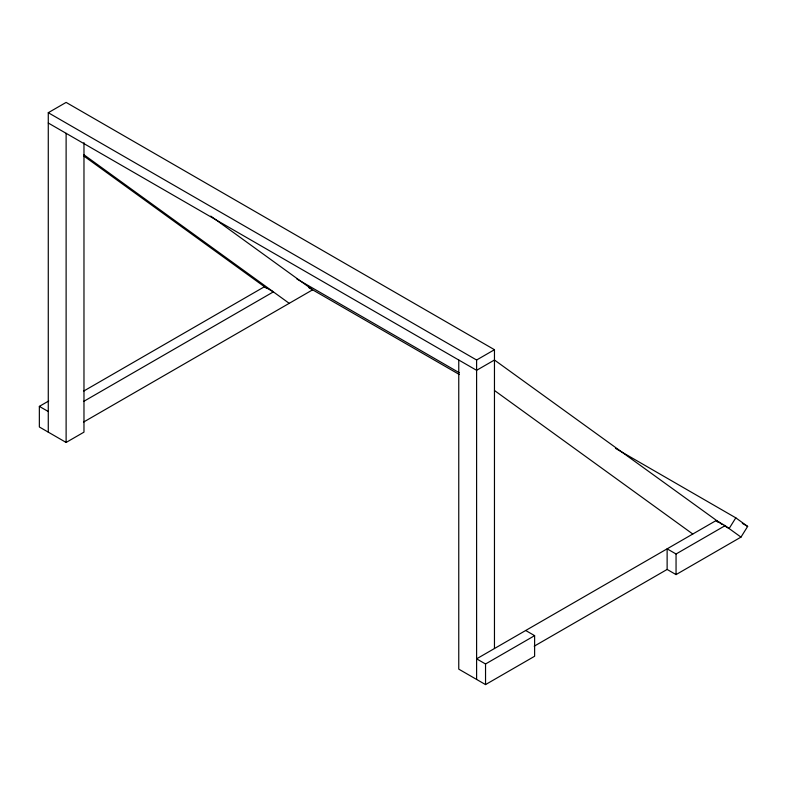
<?xml version="1.0" encoding="UTF-8"?>
<svg xmlns="http://www.w3.org/2000/svg" width="787" height="787" viewBox="0 0 787 787"><rect width="100%" height="100%" fill="white"/><g stroke="black" fill="none" stroke-linecap="round" stroke-linejoin="round"><path stroke-width="1.18" d="M615.473 448.374L735.806 517.846L729.126 528.539L724.168 525.677M534.196 646.196L667.13 569.444L676.053 574.599L740.98 537.118L747.65 526.424L735.806 517.846M48.273 432.142L48.273 112.708L66.118 102.408L494.462 349.703L494.462 648.527M83.973 142.644L83.973 432.142L66.118 442.451L39.35 426.987L39.35 406.377L48.745 400.957M83.816 391.011L264.452 286.724L273.374 291.879L83.53 401.488M83.53 422.098L312.636 289.813L210.788 216.11M48.273 112.708L476.607 360.013L494.462 349.703M740.98 537.118L725.132 525.657L716.209 520.502L476.607 658.837L485.54 663.982L534.619 635.65L534.619 656.26L485.54 684.592L458.762 669.137L458.762 360.013M667.13 569.444L667.13 548.834L676.053 553.989L725.132 525.657M742.328 523.345L747.65 526.424M48.273 123.018L476.607 370.313L494.462 360.013L722.191 524.536M296.827 278.952L459.244 372.723M716.239 521.102L718.226 522.243M308.671 287.53L459.392 374.543M525.696 630.495L534.619 635.65M39.35 406.377L48.273 411.532M494.462 390.49L692.786 534.029M83.973 154.803L289.213 303.339M83.973 156.111L266.429 288.16M676.053 553.989L676.053 574.599M485.54 663.982L485.54 684.592M476.607 360.013L476.607 679.437M66.118 133.318L66.118 442.451"/></g></svg>
